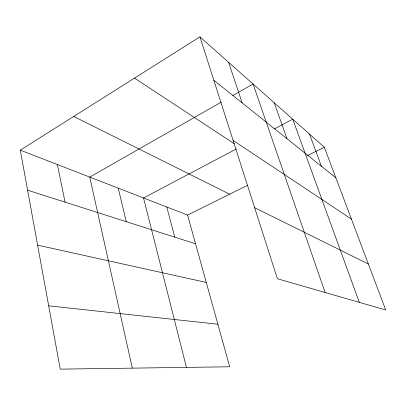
<?xml version="1.0" encoding="UTF-8"?>
<svg xmlns="http://www.w3.org/2000/svg" width="406" height="406" viewBox="0 0 406 406"><rect width="100%" height="100%" fill="white"/><g stroke="black" fill="none" stroke-linecap="round" stroke-linejoin="round"><path stroke-width="0.61" d="M20.3 150.144L187.567 215.058L229.694 366.785L60.23 369.135L20.3 150.144L199.935 36.865L324.313 147.226L385.7 309.981L277.394 278.744L199.935 36.865M221.229 102.145L89.746 177.097L132.32 368.135M232.755 95.572L253.055 84.001L325.115 292.508M236.287 149.002L143.526 197.971L186.44 367.384M274.283 128.941L292.731 119.202L359.31 302.368M187.567 215.058L247.751 185.207M307.271 155.681L324.313 147.226M48.69 305.835L217.875 324.221M37.621 245.148L206.278 282.444M27.603 190.201L195.54 243.773M254.633 207.674L368.354 263.991M73.73 116.451L229.649 194.185M134.498 78.13L234.328 143.76M233.1 140.425L351.423 219.108M213.835 80.271L335.833 177.777M309.489 134.071L321.42 166.257M274.233 102.789L287.012 138.756M228.573 62.275L242.143 102.896M166.754 206.984L174.788 237.155M118.247 188.156L126.256 221.671M57.383 164.537L65.061 202.147"/></g></svg>
